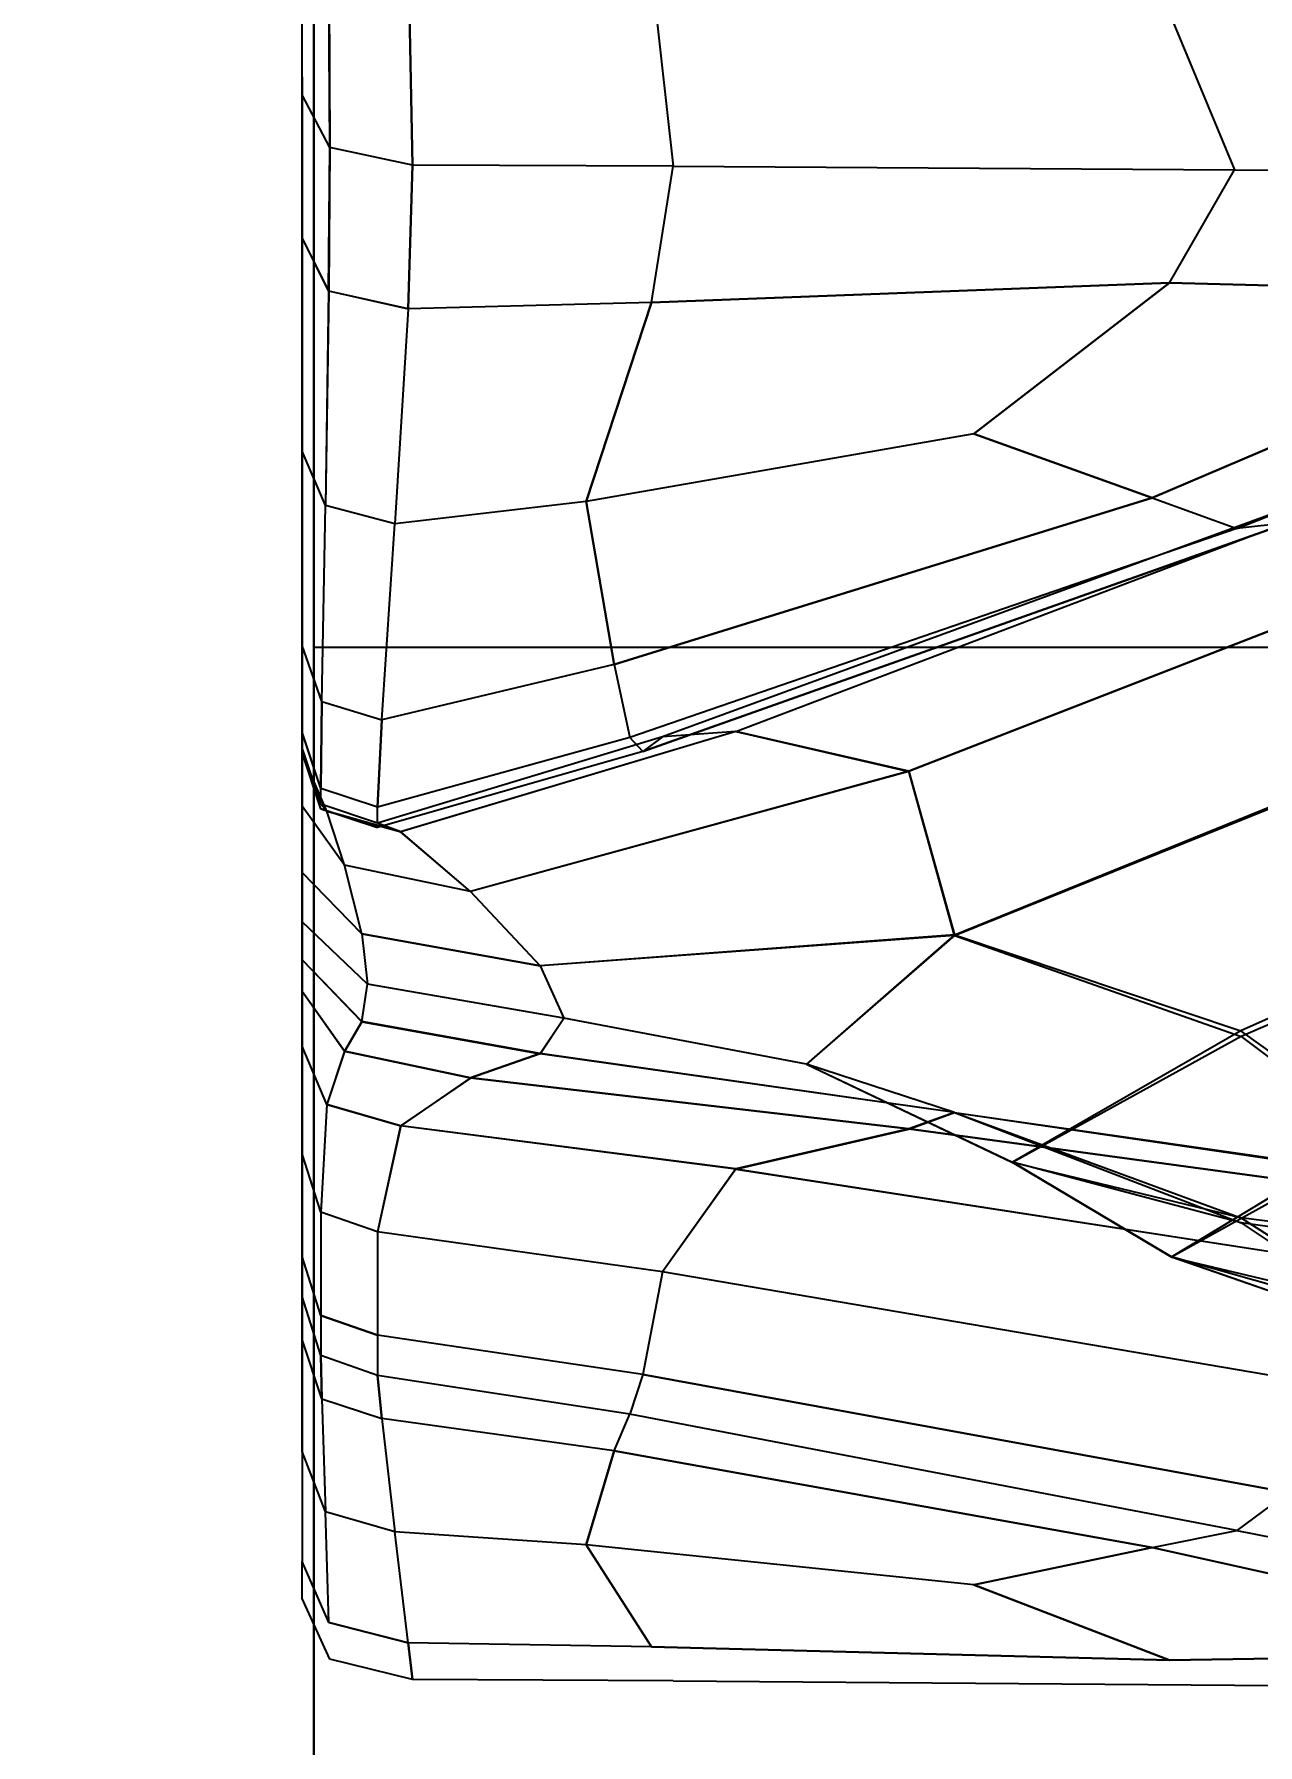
# Model space of a CAD drawing. Extents: x 11992 to 29481, y -6727 to 6811.
# Drawn here: x 12601.682 to 12603.899, y 1460.337 to 1463.438 of the extents above; entities that cross this region are included whole.
import ezdxf

# ---------------------------------------------------------------- set-up
doc = ezdxf.new("R2010")
doc.units = 0
doc.header["$MEASUREMENT"] = 0
doc.layers.get('0').update_dxf_attribs({"color": 8, "linetype": 'CONTINUOUS'})
doc.layers.add('zoylight 3编号', color=7, linetype='CONTINUOUS')
doc.styles.add('TFB MS 3mm at 1 to 25', font='arial.ttf', dxfattribs={"height": 75})

msp = doc.modelspace()

# ---------------------------------------------------------------- linework, layer by layer
for p, q in [((12602.1883, 1462.326, -1766.6945), (12602.1883, 1475.945, -1749.2247)), ((12602.1883, 1474.9379, -1732.2581), (12602.1883, 1462.326, -1714.1708)), ((12602.1883, 1474.0047, -1747.8711), (12602.1883, 1462.326, -1766.6945)), ((12602.1883, 1471.8084, -1735.7773), (12602.1883, 1452.3534, -1725.3973)), ((12602.1883, 1452.3534, -1755.4682), (12602.1883, 1471.8084, -1745.0881)), ((12602.1883, 1471.318, -1736.8455), (12602.1883, 1454.3388, -1722.1583)), ((12602.1883, 1459.3551, -1716.5148), (12602.1883, 1470.9589, -1737.9697)), ((12602.1883, 1470.735, -1739.1562), (12602.1883, 1449.5797, -1732.5586)), ((12602.1883, 1470.735, -1741.7091), (12602.1883, 1450.757, -1751.9914)), ((12602.1673, 1463.3281, -1730.2606), (12602.1673, 1464.3261, -1730.1323)), ((12602.1673, 1463.3431, -1732.2197), (12602.1673, 1463.8717, -1732.4663)), ((12602.1673, 1463.3281, -1750.6053), (12602.1673, 1463.7022, -1751.1203)), ((12602.2173, 1463.2327, -1730.2054), (12602.215, 1463.6087, -1729.6877)), ((12602.2154, 1463.6087, -1751.1783), (12602.2173, 1463.2325, -1750.6605)), ((12602.3671, 1463.2005, -1730.187), (12602.3594, 1463.5775, -1729.6683)), ((12602.3594, 1463.5775, -1751.1976), (12602.3671, 1463.2005, -1750.6789)), ((12602.8, 1463.552, -1729.6967), (12602.8396, 1463.1984, -1730.1857)), ((12602.8, 1463.552, -1751.1692), (12602.8396, 1463.1984, -1750.6802)), ((12603.7389, 1463.4752, -1729.7818), (12603.8567, 1463.1917, -1730.1819)), ((12603.7389, 1463.4752, -1751.084), (12603.8567, 1463.1917, -1750.6841)), ((12602.1673, 1462.8133, -1746.3118), (12602.1673, 1463.3951, -1747.0479)), ((12602.1673, 1462.8241, -1746.7067), (12602.1673, 1463.3684, -1746.5183)), ((12602.1673, 1462.6822, -1731.9114), (12602.1673, 1463.3684, -1734.3477)), ((12602.1673, 1463.3608, -1746.8535), (12602.1673, 1462.8515, -1747.2527)), ((12602.1673, 1463.3579, -1734.7307), (12602.1673, 1462.3294, -1732.9295)), ((12602.1673, 1463.3579, -1746.1352), (12602.1673, 1462.9562, -1744.6259)), ((12602.2173, 1463.2327, -1730.2054), (12602.1673, 1463.3281, -1730.2606)), ((12602.2173, 1463.2325, -1750.6605), (12602.1673, 1463.3281, -1750.6053)), ((12602.1673, 1463.0692, -1730.8421), (12602.1673, 1463.2957, -1730.9635)), ((12602.1673, 1462.6069, -1745.6526), (12602.1673, 1463.2699, -1745.7973)), ((12602.1673, 1463.2699, -1735.0686), (12602.1673, 1462.5203, -1735.4955)), ((12602.215, 1462.9724, -1730.79), (12602.2173, 1463.2327, -1730.2054)), ((12602.2173, 1463.2325, -1750.6605), (12602.2154, 1462.9721, -1750.0759)), ((12602.3671, 1463.2005, -1730.187), (12602.2173, 1463.2327, -1730.2054)), ((12602.3671, 1463.2005, -1750.6789), (12602.2173, 1463.2325, -1750.6605)), ((12602.3671, 1463.2005, -1750.6789), (12602.3594, 1462.9399, -1750.0933)), ((12602.3594, 1462.9399, -1730.7727), (12602.3671, 1463.2005, -1730.187)), ((12602.8396, 1463.1984, -1750.6802), (12602.3671, 1463.2005, -1750.6789)), ((12602.8396, 1463.1984, -1730.1857), (12602.3671, 1463.2005, -1730.187)), ((12602.8, 1462.9516, -1730.7363), (12602.8396, 1463.1984, -1730.1857)), ((12602.8, 1462.9516, -1750.1296), (12602.8396, 1463.1984, -1750.6802)), ((12602.8396, 1463.1984, -1750.6802), (12603.8567, 1463.1917, -1750.6841)), ((12602.8396, 1463.1984, -1730.1857), (12603.8567, 1463.1917, -1730.1819)), ((12603.7389, 1462.9872, -1750.2386), (12603.8567, 1463.1917, -1750.6841)), ((12603.7389, 1462.9872, -1730.6273), (12603.8567, 1463.1917, -1730.1819)), ((12603.8567, 1463.1917, -1750.6841), (12604.8581, 1463.1872, -1750.6867)), ((12603.8567, 1463.1917, -1730.1819), (12604.8581, 1463.1872, -1730.1792)), ((12602.1673, 1462.9562, -1736.2401), (12602.1673, 1463.1576, -1735.3701)), ((12602.1673, 1463.0096, -1735.9228), (12602.1673, 1463.0735, -1735.6438)), ((12602.1673, 1461.76, -1745.2573), (12602.1673, 1463.0735, -1745.2222)), ((12602.2154, 1462.9721, -1750.0759), (12602.1673, 1463.0692, -1750.0239)), ((12602.1673, 1463.0692, -1750.0239), (12602.1673, 1462.9135, -1748.8466)), ((12602.215, 1462.9724, -1730.79), (12602.1673, 1463.0692, -1730.8421)), ((12602.1673, 1462.003, -1745.1962), (12602.1673, 1463.0096, -1744.9431)), ((12602.1673, 1462.1327, -1734.3335), (12602.1673, 1463.0029, -1733.2009)), ((12602.215, 1462.9724, -1730.79), (12602.2092, 1462.5833, -1731.8651)), ((12602.2154, 1462.9721, -1750.0759), (12602.2092, 1462.5833, -1749.0008)), ((12602.215, 1462.9724, -1730.79), (12602.3594, 1462.9399, -1730.7727)), ((12602.3594, 1462.9399, -1750.0933), (12602.2154, 1462.9721, -1750.0759)), ((12602.8, 1462.9516, -1750.1296), (12603.7389, 1462.9872, -1750.2386)), ((12603.7389, 1462.9872, -1730.6273), (12602.8, 1462.9516, -1730.7363)), ((12603.7389, 1462.9872, -1750.2386), (12603.3846, 1462.7132, -1749.491)), ((12603.3846, 1462.7132, -1731.3749), (12603.7389, 1462.9872, -1730.6273)), ((12603.7079, 1462.5976, -1731.7103), (12604.5705, 1462.9647, -1730.6921)), ((12604.5705, 1462.9647, -1750.1738), (12603.7079, 1462.5976, -1749.1556)), ((12603.7389, 1462.9872, -1750.2386), (12604.5705, 1462.9647, -1750.1738)), ((12604.5705, 1462.9647, -1730.6921), (12603.7389, 1462.9872, -1730.6273)), ((12602.3594, 1462.9399, -1750.0933), (12602.3351, 1462.5501, -1749.0162)), ((12602.3594, 1462.9399, -1730.7727), (12602.3351, 1462.5501, -1731.8497)), ((12602.8, 1462.9516, -1730.7363), (12602.3594, 1462.9399, -1730.7727)), ((12602.8, 1462.9516, -1750.1296), (12602.3594, 1462.9399, -1750.0933)), ((12602.8, 1462.9516, -1750.1296), (12602.6818, 1462.5909, -1749.1349)), ((12602.6818, 1462.5909, -1731.731), (12602.8, 1462.9516, -1730.7363)), ((12603.861, 1462.542, -1731.8683), (12604.9272, 1462.9571, -1730.7276)), ((12603.861, 1462.542, -1748.9976), (12604.9272, 1462.9571, -1750.1382)), ((12602.1673, 1462.8634, -1744.2892), (12602.1673, 1461.3235, -1737.6578)), ((12602.1673, 1462.5203, -1735.4955), (12602.1673, 1462.8634, -1736.5767)), ((12602.1673, 1462.8133, -1746.3118), (12602.1673, 1461.9183, -1745.8486)), ((12605.0378, 1462.7917, -1748.4554), (12603.2664, 1462.1017, -1746.7784)), ((12605.0378, 1462.7907, -1732.4097), (12603.2664, 1462.1012, -1734.0866)), ((12602.9531, 1462.1741, -1747.0498), (12604.4179, 1462.7297, -1748.4642)), ((12602.9531, 1462.1741, -1733.8159), (12604.4179, 1462.7294, -1732.4015)), ((12603.3846, 1462.7132, -1749.491), (12602.6818, 1462.5909, -1749.1349)), ((12603.3846, 1462.7132, -1731.3749), (12602.6818, 1462.5909, -1731.731)), ((12603.3846, 1462.7132, -1749.491), (12603.7079, 1462.5976, -1749.1556)), ((12603.7079, 1462.5976, -1731.7103), (12603.3846, 1462.7132, -1731.3749)), ((12602.2092, 1462.5833, -1731.8651), (12602.1673, 1462.6822, -1731.9114)), ((12602.2092, 1462.5833, -1749.0008), (12602.1673, 1462.6822, -1748.9545)), ((12602.1673, 1462.3294, -1747.9365), (12602.1673, 1462.6822, -1748.9545)), ((12602.1673, 1462.1153, -1736.8046), (12602.1673, 1462.6808, -1736.9136)), ((12602.1673, 1461.9357, -1743.7659), (12602.1673, 1462.6808, -1743.9523)), ((12604.0985, 1462.6319, -1748.6516), (12602.8205, 1462.1639, -1747.4049)), ((12604.0985, 1462.6319, -1732.2142), (12602.8205, 1462.1639, -1733.4611)), ((12602.6818, 1462.5909, -1749.1349), (12602.3351, 1462.5501, -1749.0162)), ((12602.6818, 1462.5909, -1731.731), (12602.3351, 1462.5501, -1731.8497)), ((12602.7328, 1462.2953, -1732.5839), (12602.6818, 1462.5909, -1731.731)), ((12602.6818, 1462.5909, -1749.1349), (12602.7328, 1462.2953, -1748.2819)), ((12602.7328, 1462.2953, -1732.5839), (12603.7079, 1462.5976, -1731.7103)), ((12603.7079, 1462.5976, -1749.1556), (12602.7328, 1462.2953, -1748.2819)), ((12603.7079, 1462.5976, -1731.7103), (12603.861, 1462.542, -1731.8683)), ((12603.7079, 1462.5976, -1749.1556), (12603.861, 1462.542, -1748.9976)), ((12602.203, 1462.2283, -1747.9772), (12602.2092, 1462.5833, -1749.0008)), ((12602.203, 1462.2283, -1732.8888), (12602.2092, 1462.5833, -1731.8651)), ((12602.3351, 1462.5501, -1731.8497), (12602.2092, 1462.5833, -1731.8651)), ((12602.3351, 1462.5501, -1749.0162), (12602.2092, 1462.5833, -1749.0008)), ((12602.3113, 1462.1947, -1747.9906), (12602.3351, 1462.5501, -1749.0162)), ((12602.3113, 1462.1947, -1732.8752), (12602.3351, 1462.5501, -1731.8497)), ((12603.861, 1462.542, -1731.8683), (12602.7609, 1462.1629, -1732.9465)), ((12603.861, 1462.542, -1748.9976), (12602.7609, 1462.1629, -1747.9193)), ((12603.9545, 1462.5518, -1731.9895), (12602.7843, 1462.1377, -1733.134)), ((12602.7843, 1462.1377, -1747.7319), (12603.9545, 1462.5518, -1748.8765)), ((12603.9545, 1462.5518, -1748.8765), (12603.861, 1462.542, -1748.9976)), ((12603.9545, 1462.5518, -1731.9895), (12603.861, 1462.542, -1731.8683)), ((12602.1673, 1462.3034, -1736.4573), (12602.1673, 1462.5067, -1737.2001)), ((12603.3494, 1461.8053, -1734.66), (12605.0083, 1462.4791, -1733.0153)), ((12603.3494, 1461.8039, -1746.2043), (12605.0083, 1462.4726, -1747.8491)), ((12602.1673, 1461.4026, -1741.0431), (12602.1673, 1462.439, -1743.4803)), ((12602.1673, 1461.4083, -1744.1975), (12602.1673, 1462.3739, -1747.2137)), ((12602.1673, 1462.3708, -1746.4552), (12602.1673, 1462.1358, -1747.3007)), ((12602.1673, 1462.3661, -1743.0606), (12602.1673, 1462.1761, -1742.0714)), ((12602.203, 1462.2283, -1747.9772), (12602.1673, 1462.3294, -1747.9365)), ((12602.203, 1462.2283, -1732.8888), (12602.1673, 1462.3294, -1732.9295)), ((12607.1879, 1462.326, -1766.6945), (12602.1883, 1462.326, -1766.6945)), ((12607.1879, 1462.326, -1714.1708), (12602.1883, 1462.326, -1714.1708)), ((12602.1673, 1461.7028, -1735.948), (12602.1673, 1462.3034, -1736.4573)), ((12602.7328, 1462.2953, -1732.5839), (12602.3113, 1462.1947, -1732.8752)), ((12602.7328, 1462.2953, -1748.2819), (12602.3113, 1462.1947, -1747.9906)), ((12602.7328, 1462.2953, -1732.5839), (12602.7609, 1462.1629, -1732.9465)), ((12602.7328, 1462.2953, -1748.2819), (12602.7609, 1462.1629, -1747.9193)), ((12602.2011, 1462.0704, -1747.5471), (12602.203, 1462.2283, -1747.9772)), ((12602.203, 1462.2283, -1732.8888), (12602.2011, 1462.0704, -1733.3188)), ((12602.203, 1462.2283, -1747.9772), (12602.3113, 1462.1947, -1747.9906)), ((12602.203, 1462.2283, -1732.8888), (12602.3113, 1462.1947, -1732.8752)), ((12602.3037, 1462.0366, -1747.5599), (12602.3113, 1462.1947, -1747.9906)), ((12602.3113, 1462.1947, -1732.8752), (12602.3037, 1462.0366, -1733.3061)), ((12605.1113, 1462.1913, -1733.2935), (12603.8682, 1461.631, -1734.5792)), ((12602.1673, 1461.4083, -1736.6684), (12602.1673, 1462.1761, -1738.7945)), ((12602.2011, 1462.0704, -1733.3188), (12602.1673, 1462.1725, -1733.3573)), ((12602.2011, 1462.0704, -1747.5471), (12602.1673, 1462.1722, -1747.5087)), ((12602.1673, 1462.1594, -1735.0859), (12602.1673, 1461.76, -1735.6086)), ((12602.1673, 1462.1594, -1745.78), (12602.1673, 1461.8287, -1745.5558)), ((12602.8205, 1462.1639, -1733.4611), (12602.3037, 1462.0077, -1733.8766)), ((12602.8205, 1462.1639, -1747.4049), (12602.3037, 1462.0077, -1746.9893)), ((12602.7609, 1462.1629, -1732.9465), (12602.3037, 1462.0366, -1733.3061)), ((12602.7609, 1462.1629, -1747.9193), (12602.3037, 1462.0366, -1747.5599)), ((12602.9531, 1462.1741, -1733.8159), (12602.3456, 1461.992, -1734.2881)), ((12602.9531, 1462.1741, -1747.0498), (12602.3461, 1461.992, -1746.5776)), ((12602.7843, 1462.1377, -1733.134), (12602.7609, 1462.1629, -1732.9465)), ((12602.7843, 1462.1377, -1747.7319), (12602.7609, 1462.1629, -1747.9193)), ((12602.8205, 1462.1639, -1733.4611), (12602.7843, 1462.1377, -1733.134)), ((12602.8205, 1462.1639, -1747.4049), (12602.7843, 1462.1377, -1747.7319)), ((12602.9531, 1462.1741, -1747.0498), (12602.8205, 1462.1639, -1747.4049)), ((12602.9531, 1462.1741, -1733.8159), (12602.8205, 1462.1639, -1733.4611)), ((12602.9531, 1462.1741, -1733.8159), (12603.2664, 1462.1012, -1734.0866)), ((12603.2664, 1462.1017, -1746.7784), (12602.9531, 1462.1741, -1747.0498)), ((12605.1117, 1462.1596, -1747.5714), (12603.8691, 1461.6208, -1746.2861)), ((12602.2011, 1462.0418, -1733.8884), (12602.1673, 1462.1439, -1733.9237)), ((12602.2011, 1462.0418, -1746.9775), (12602.1673, 1462.1439, -1746.9422)), ((12602.1673, 1462.1439, -1733.9237), (12602.1673, 1462.1358, -1733.5652)), ((12602.2011, 1462.0337, -1747.338), (12602.1673, 1462.1358, -1747.3007)), ((12602.2011, 1462.0337, -1733.5279), (12602.1673, 1462.1358, -1733.5652)), ((12602.1673, 1462.0385, -1746.171), (12602.1673, 1462.1327, -1746.5325)), ((12602.2116, 1462.0294, -1746.5658), (12602.1673, 1462.1327, -1746.5325)), ((12602.2116, 1462.0294, -1734.3001), (12602.1673, 1462.1327, -1734.3335)), ((12602.7843, 1462.1377, -1733.134), (12602.3037, 1461.9996, -1733.5155)), ((12602.7843, 1462.1377, -1747.7319), (12602.3037, 1461.9996, -1747.3504)), ((12603.2664, 1462.1017, -1746.7784), (12602.4725, 1461.8835, -1746.2166)), ((12603.2664, 1462.1012, -1734.0866), (12602.4725, 1461.8835, -1734.6487)), ((12603.3494, 1461.8039, -1746.2043), (12603.2664, 1462.1017, -1746.7784)), ((12603.2664, 1462.1012, -1734.0866), (12603.3494, 1461.8053, -1734.66)), ((12602.1673, 1461.8287, -1735.3101), (12602.1673, 1462.0707, -1735.375)), ((12602.2011, 1462.0418, -1746.9775), (12602.2011, 1462.0704, -1747.5471)), ((12602.2011, 1462.0418, -1733.8884), (12602.2011, 1462.0704, -1733.3188)), ((12602.3037, 1462.0366, -1733.3061), (12602.2011, 1462.0704, -1733.3188)), ((12602.3037, 1462.0366, -1747.5599), (12602.2011, 1462.0704, -1747.5471)), ((12602.1673, 1462.0387, -1734.6949), (12602.1673, 1461.9183, -1735.0174)), ((12602.2436, 1461.9314, -1734.6626), (12602.1673, 1462.0387, -1734.6949)), ((12602.2436, 1461.9314, -1746.2032), (12602.1673, 1462.0385, -1746.171)), ((12602.3037, 1462.0077, -1733.8766), (12602.2011, 1462.0418, -1733.8884)), ((12602.3037, 1462.0077, -1746.9893), (12602.2011, 1462.0418, -1746.9775)), ((12602.2116, 1462.0294, -1746.5658), (12602.2011, 1462.0418, -1746.9775)), ((12602.2116, 1462.0294, -1734.3001), (12602.2011, 1462.0418, -1733.8884)), ((12602.3037, 1461.9996, -1733.5155), (12602.2011, 1462.0337, -1733.5279)), ((12602.2011, 1462.0337, -1747.338), (12602.3037, 1461.9996, -1747.3504)), ((12602.3037, 1462.0077, -1733.8766), (12602.3037, 1462.0366, -1733.3061)), ((12602.3037, 1462.0077, -1746.9893), (12602.3037, 1462.0366, -1747.5599)), ((12602.2436, 1461.9314, -1746.2032), (12602.2116, 1462.0294, -1746.5658)), ((12602.2116, 1462.0294, -1746.5658), (12602.3461, 1461.992, -1746.5776)), ((12602.2436, 1461.9314, -1734.6626), (12602.2116, 1462.0294, -1734.3001)), ((12602.3456, 1461.992, -1734.2881), (12602.2116, 1462.0294, -1734.3001)), ((12602.3461, 1461.992, -1746.5776), (12602.3037, 1462.0077, -1746.9893)), ((12602.3456, 1461.992, -1734.2881), (12602.3037, 1462.0077, -1733.8766)), ((12602.1673, 1461.9896, -1739.8412), (12602.1673, 1461.9896, -1741.0246)), ((12602.4725, 1461.8835, -1734.6487), (12602.3456, 1461.992, -1734.2881)), ((12602.4725, 1461.8835, -1746.2166), (12602.3461, 1461.992, -1746.5776)), ((12602.1673, 1461.1227, -1738.7026), (12602.1673, 1461.9274, -1740.433)), ((12602.275, 1461.8072, -1734.9859), (12602.1673, 1461.9183, -1735.0174)), ((12602.275, 1461.8072, -1745.8797), (12602.1673, 1461.9183, -1745.8486)), ((12602.4725, 1461.8835, -1746.2166), (12602.2436, 1461.9314, -1746.2032)), ((12602.275, 1461.8072, -1734.9859), (12602.2436, 1461.9314, -1734.6626)), ((12602.275, 1461.8072, -1745.8797), (12602.2436, 1461.9314, -1746.2032)), ((12602.4725, 1461.8835, -1734.6487), (12602.2436, 1461.9314, -1734.6626)), ((12602.5988, 1461.749, -1745.8952), (12602.4725, 1461.8835, -1746.2166)), ((12602.5988, 1461.749, -1734.9696), (12602.4725, 1461.8835, -1734.6487)), ((12602.1673, 1461.6558, -1736.7161), (12602.1673, 1461.8661, -1737.2912)), ((12602.1673, 1461.6036, -1736.308), (12602.1673, 1461.8487, -1736.3603)), ((12602.2855, 1461.7157, -1735.2798), (12602.1673, 1461.8287, -1735.3101)), ((12602.2855, 1461.7157, -1745.5858), (12602.1673, 1461.8287, -1745.5558)), ((12602.5988, 1461.749, -1745.8952), (12602.275, 1461.8072, -1745.8797)), ((12602.275, 1461.8072, -1734.9859), (12602.5988, 1461.749, -1734.9696)), ((12602.275, 1461.8072, -1734.9859), (12602.2855, 1461.7157, -1735.2798)), ((12602.275, 1461.8072, -1745.8797), (12602.2855, 1461.7157, -1745.5858)), ((12603.3494, 1461.8053, -1734.66), (12602.5988, 1461.749, -1734.9696)), ((12603.3494, 1461.8039, -1746.2043), (12602.5988, 1461.749, -1745.8952)), ((12603.3494, 1461.8053, -1734.66), (12603.0814, 1461.5709, -1735.2402)), ((12603.3494, 1461.8039, -1746.2043), (12603.0814, 1461.5705, -1745.624)), ((12603.3494, 1461.8053, -1734.66), (12603.8682, 1461.631, -1734.5792)), ((12603.3494, 1461.8039, -1746.2043), (12603.8691, 1461.6208, -1746.2861)), ((12602.275, 1461.6477, -1745.2857), (12602.1673, 1461.76, -1745.2573)), ((12602.275, 1461.648, -1735.58), (12602.1673, 1461.76, -1735.6086)), ((12602.5988, 1461.749, -1745.8952), (12602.6413, 1461.6539, -1745.602)), ((12602.5988, 1461.749, -1734.9696), (12602.6413, 1461.6544, -1735.2629)), ((12602.2436, 1461.5938, -1744.9435), (12602.1673, 1461.7028, -1744.9179)), ((12602.2436, 1461.5941, -1735.9223), (12602.1673, 1461.7028, -1735.948)), ((12602.1673, 1461.7028, -1744.9179), (12602.1673, 1461.6036, -1744.5579)), ((12602.275, 1461.6477, -1745.2857), (12602.2855, 1461.7157, -1745.5858)), ((12602.275, 1461.648, -1735.58), (12602.2855, 1461.7157, -1735.2798)), ((12602.6413, 1461.6544, -1735.2629), (12602.2855, 1461.7157, -1735.2798)), ((12602.6413, 1461.6539, -1745.602), (12602.2855, 1461.7157, -1745.5858)), ((12602.1673, 1461.0719, -1737.6222), (12602.1673, 1461.6558, -1736.7161)), ((12602.275, 1461.648, -1735.58), (12602.2436, 1461.5941, -1735.9223)), ((12602.275, 1461.6477, -1745.2857), (12602.2436, 1461.5938, -1744.9435)), ((12602.5988, 1461.59, -1735.5642), (12602.275, 1461.648, -1735.58)), ((12602.275, 1461.6477, -1745.2857), (12602.5988, 1461.5893, -1745.3008)), ((12602.5988, 1461.59, -1735.5642), (12602.6413, 1461.6544, -1735.2629)), ((12602.5988, 1461.5893, -1745.3008), (12602.6413, 1461.6539, -1745.602)), ((12603.0814, 1461.5709, -1735.2402), (12602.6413, 1461.6544, -1735.2629)), ((12603.0814, 1461.5705, -1745.624), (12602.6413, 1461.6539, -1745.602)), ((12603.8682, 1461.631, -1734.5792), (12603.4543, 1461.3933, -1735.1928)), ((12604.1204, 1461.4498, -1734.5709), (12603.8682, 1461.631, -1734.5792)), ((12602.2116, 1461.4975, -1736.2853), (12602.1673, 1461.6036, -1736.308)), ((12602.2116, 1461.4975, -1744.5806), (12602.1673, 1461.6036, -1744.5579)), ((12603.8691, 1461.6208, -1746.2861), (12603.4543, 1461.3928, -1745.6718)), ((12603.8691, 1461.6208, -1746.2861), (12604.1214, 1461.4303, -1746.2957)), ((12602.2436, 1461.5941, -1735.9223), (12602.2116, 1461.4975, -1736.2853)), ((12602.2436, 1461.5938, -1744.9435), (12602.2116, 1461.4975, -1744.5806)), ((12602.4725, 1461.5459, -1735.91), (12602.2436, 1461.5941, -1735.9223)), ((12602.4725, 1461.5454, -1744.9554), (12602.2436, 1461.5938, -1744.9435)), ((12602.5988, 1461.59, -1735.5642), (12602.4725, 1461.5459, -1735.91)), ((12602.5988, 1461.5893, -1745.3008), (12602.4725, 1461.5454, -1744.9554)), ((12603.3494, 1461.4832, -1735.8595), (12602.5988, 1461.59, -1735.5642)), ((12603.3494, 1461.4834, -1745.0043), (12602.5988, 1461.5893, -1745.3008)), ((12603.0814, 1461.5709, -1735.2402), (12603.4543, 1461.3933, -1735.1928)), ((12603.3494, 1461.4832, -1735.8595), (12603.0814, 1461.5709, -1735.2402)), ((12603.0814, 1461.5705, -1745.624), (12603.4543, 1461.3928, -1745.6718)), ((12603.3494, 1461.4834, -1745.0043), (12603.0814, 1461.5705, -1745.624)), ((12602.4725, 1461.5454, -1744.9554), (12602.3456, 1461.4591, -1744.589)), ((12602.4725, 1461.5459, -1735.91), (12602.3461, 1461.4591, -1736.2768)), ((12603.2664, 1461.4536, -1736.5055), (12602.4725, 1461.5459, -1735.91)), ((12603.2664, 1461.4529, -1744.3598), (12602.4725, 1461.5454, -1744.9554)), ((12602.2116, 1461.4975, -1736.2853), (12602.2011, 1461.3023, -1736.648)), ((12602.2116, 1461.4975, -1744.5806), (12602.2011, 1461.3023, -1744.218)), ((12602.3456, 1461.4591, -1744.589), (12602.2116, 1461.4975, -1744.5806)), ((12602.2116, 1461.4975, -1736.2853), (12602.3461, 1461.4591, -1736.2768)), ((12603.2664, 1461.4529, -1744.3598), (12603.3494, 1461.4834, -1745.0043)), ((12603.3494, 1461.4832, -1735.8595), (12603.2664, 1461.4536, -1736.5055)), ((12603.3494, 1461.4834, -1745.0043), (12605.0083, 1461.2443, -1743.2432)), ((12603.3494, 1461.4834, -1745.0043), (12603.8686, 1461.292, -1745.0215)), ((12603.3494, 1461.4832, -1735.8595), (12603.8691, 1461.2834, -1735.8387)), ((12603.3494, 1461.4832, -1735.8595), (12605.0083, 1461.2395, -1737.6183)), ((12602.3456, 1461.4591, -1744.589), (12602.3037, 1461.267, -1744.2248)), ((12602.3461, 1461.4591, -1736.2768), (12602.3037, 1461.267, -1736.6412)), ((12602.9531, 1461.3807, -1744.089), (12602.3456, 1461.4591, -1744.589)), ((12602.9531, 1461.3809, -1736.7767), (12602.3461, 1461.4591, -1736.2768)), ((12603.2664, 1461.4536, -1736.5055), (12602.9531, 1461.3809, -1736.7767)), ((12602.9531, 1461.3807, -1744.089), (12603.2664, 1461.4529, -1744.3598)), ((12605.0378, 1461.2128, -1738.3029), (12603.2664, 1461.4536, -1736.5055)), ((12605.0378, 1461.2114, -1742.5628), (12603.2664, 1461.4529, -1744.3598)), ((12603.7427, 1461.2214, -1735.147), (12604.1204, 1461.4498, -1734.5709)), ((12604.1214, 1461.4303, -1746.2957), (12603.7427, 1461.2212, -1745.7181)), ((12602.2011, 1461.3023, -1736.648), (12602.1673, 1461.4083, -1736.6684)), ((12602.2011, 1461.3023, -1744.218), (12602.1673, 1461.4083, -1744.1975)), ((12602.1673, 1461.4026, -1741.0431), (12602.1673, 1460.669, -1739.8)), ((12602.9531, 1461.3809, -1736.7767), (12602.8205, 1461.1945, -1737.0791)), ((12602.9531, 1461.3807, -1744.089), (12602.8205, 1461.1945, -1743.7868)), ((12602.9531, 1461.3809, -1736.7767), (12604.4179, 1461.1547, -1738.2795)), ((12602.9531, 1461.3807, -1744.089), (12604.4179, 1461.1544, -1742.5864)), ((12603.8691, 1461.2834, -1735.8387), (12603.4543, 1461.3933, -1735.1928)), ((12603.7427, 1461.2214, -1735.147), (12603.4543, 1461.3933, -1735.1928)), ((12603.8686, 1461.292, -1745.0215), (12603.4543, 1461.3928, -1745.6718)), ((12603.7427, 1461.2212, -1745.7181), (12603.4543, 1461.3928, -1745.6718)), ((12602.1673, 1461.3235, -1743.2081), (12602.1673, 1461.2221, -1743.891)), ((12602.3037, 1461.267, -1736.6412), (12602.2011, 1461.3023, -1736.648)), ((12602.2011, 1461.3023, -1736.648), (12602.2011, 1461.0424, -1737.1556)), ((12602.3037, 1461.267, -1744.2248), (12602.2011, 1461.3023, -1744.218)), ((12602.2011, 1461.3023, -1744.218), (12602.2011, 1461.0424, -1743.7103)), ((12605.1117, 1461.1344, -1743.6279), (12603.8686, 1461.292, -1745.0215)), ((12604.1204, 1461.1311, -1745.105), (12603.8686, 1461.292, -1745.0215)), ((12602.3037, 1461.267, -1736.6412), (12602.3037, 1461.0066, -1737.1497)), ((12602.8205, 1461.1945, -1737.0791), (12602.3037, 1461.267, -1736.6412)), ((12602.8205, 1461.1945, -1743.7868), (12602.3037, 1461.267, -1744.2248)), ((12602.3037, 1461.267, -1744.2248), (12602.3037, 1461.0066, -1743.7162)), ((12605.1117, 1461.1075, -1737.2212), (12603.8691, 1461.2834, -1735.8387)), ((12603.8691, 1461.2834, -1735.8387), (12604.1214, 1461.1137, -1735.7518)), ((12602.1673, 1461.2221, -1736.9749), (12602.1673, 1461.1499, -1737.1733)), ((12602.2011, 1461.1151, -1743.9098), (12602.1673, 1461.2221, -1743.891)), ((12602.2011, 1461.1151, -1736.9561), (12602.1673, 1461.2221, -1736.9749)), ((12603.9292, 1461.1563, -1735.1295), (12603.7427, 1461.2214, -1735.147)), ((12604.1214, 1461.1137, -1735.7518), (12603.7427, 1461.2214, -1735.147)), ((12603.9292, 1461.1561, -1745.7354), (12603.7427, 1461.2212, -1745.7181)), ((12603.7427, 1461.2212, -1745.7181), (12604.1204, 1461.1311, -1745.105)), ((12602.8205, 1461.1945, -1743.7868), (12602.7843, 1461.008, -1743.5166)), ((12602.8205, 1461.1945, -1737.0791), (12602.7843, 1461.008, -1737.3493)), ((12604.0985, 1460.9763, -1738.3929), (12602.8205, 1461.1945, -1737.0791)), ((12604.0985, 1460.9763, -1742.473), (12602.8205, 1461.1945, -1743.7868)), ((12602.2011, 1461.0424, -1737.1556), (12602.1673, 1461.1499, -1737.1733)), ((12602.2011, 1461.0424, -1743.7103), (12602.1673, 1461.1499, -1743.6926)), ((12602.1673, 1460.9258, -1741.058), (12602.1673, 1461.1227, -1742.1633)), ((12602.3037, 1461.0793, -1743.916), (12602.2011, 1461.1151, -1743.9098)), ((12602.2011, 1461.1151, -1736.9561), (12602.3037, 1461.0793, -1736.9499)), ((12602.1673, 1460.8686, -1742.1855), (12602.1673, 1461.0719, -1743.2437)), ((12602.203, 1460.9639, -1737.607), (12602.1673, 1461.0719, -1737.6222)), ((12602.203, 1460.9639, -1743.2589), (12602.1673, 1461.0719, -1743.2437)), ((12602.7843, 1461.008, -1743.5166), (12602.3037, 1461.0793, -1743.916)), ((12602.7843, 1461.008, -1737.3493), (12602.3037, 1461.0793, -1736.9499)), ((12602.2011, 1461.0424, -1737.1556), (12602.203, 1460.9639, -1737.607)), ((12602.3037, 1461.0066, -1743.7162), (12602.2011, 1461.0424, -1743.7103)), ((12602.203, 1460.9639, -1743.2589), (12602.2011, 1461.0424, -1743.7103)), ((12602.3037, 1461.0066, -1737.1497), (12602.2011, 1461.0424, -1737.1556)), ((12602.7609, 1460.9363, -1743.3417), (12602.3037, 1461.0066, -1743.7162)), ((12602.3113, 1460.9282, -1743.264), (12602.3037, 1461.0066, -1743.7162)), ((12602.7609, 1460.9363, -1737.5242), (12602.3037, 1461.0066, -1737.1497)), ((12602.3037, 1461.0066, -1737.1497), (12602.3113, 1460.9282, -1737.6019)), ((12602.7843, 1461.008, -1743.5166), (12602.7609, 1460.9363, -1743.3417)), ((12602.7843, 1461.008, -1737.3493), (12602.7609, 1460.9363, -1737.5242)), ((12603.9545, 1460.7944, -1742.3184), (12602.7843, 1461.008, -1743.5166)), ((12602.7843, 1461.008, -1737.3493), (12603.9545, 1460.7944, -1738.5475)), ((12602.203, 1460.9639, -1737.607), (12602.3113, 1460.9282, -1737.6019)), ((12602.203, 1460.9639, -1737.607), (12602.2092, 1460.7594, -1738.6709)), ((12602.203, 1460.9639, -1743.2589), (12602.2092, 1460.7594, -1742.195)), ((12602.203, 1460.9639, -1743.2589), (12602.3113, 1460.9282, -1743.264)), ((12602.7328, 1460.8698, -1742.9615), (12602.3113, 1460.9282, -1743.264)), ((12602.3113, 1460.9282, -1737.6019), (12602.3351, 1460.7231, -1738.6676)), ((12602.3113, 1460.9282, -1743.264), (12602.3351, 1460.7231, -1742.1982)), ((12602.7328, 1460.8698, -1737.9045), (12602.3113, 1460.9282, -1737.6019)), ((12602.7328, 1460.8698, -1742.9615), (12602.7609, 1460.9363, -1743.3417)), ((12602.7328, 1460.8698, -1737.9045), (12602.7609, 1460.9363, -1737.5242)), ((12603.861, 1460.7255, -1742.2183), (12602.7609, 1460.9363, -1743.3417)), ((12603.861, 1460.7255, -1738.6476), (12602.7609, 1460.9363, -1737.5242)), ((12602.2092, 1460.7594, -1738.6709), (12602.1673, 1460.8686, -1738.6803)), ((12602.2092, 1460.7594, -1742.195), (12602.1673, 1460.8686, -1742.1855)), ((12602.7328, 1460.8698, -1742.9615), (12602.6818, 1460.6993, -1742.075)), ((12602.6818, 1460.6993, -1738.7908), (12602.7328, 1460.8698, -1737.9045)), ((12602.7328, 1460.8698, -1742.9615), (12603.7079, 1460.6945, -1742.0537)), ((12603.7079, 1460.6945, -1738.8122), (12602.7328, 1460.8698, -1737.9045)), ((12603.9545, 1460.7944, -1738.5475), (12603.861, 1460.7255, -1738.6476)), ((12603.9545, 1460.7944, -1742.3184), (12603.861, 1460.7255, -1742.2183)), ((12602.2154, 1460.5589, -1739.7965), (12602.2092, 1460.7594, -1738.6709)), ((12602.3351, 1460.7231, -1738.6676), (12602.2092, 1460.7594, -1738.6709)), ((12602.2154, 1460.5589, -1741.0694), (12602.2092, 1460.7594, -1742.195)), ((12602.3351, 1460.7231, -1742.1982), (12602.2092, 1460.7594, -1742.195)), ((12602.3594, 1460.5221, -1739.7953), (12602.3351, 1460.7231, -1738.6676)), ((12602.6818, 1460.6993, -1742.075), (12602.3351, 1460.7231, -1742.1982)), ((12602.6818, 1460.6993, -1738.7908), (12602.3351, 1460.7231, -1738.6676)), ((12602.3594, 1460.5221, -1741.0706), (12602.3351, 1460.7231, -1742.1982)), ((12602.8, 1460.5143, -1739.8328), (12602.6818, 1460.6993, -1738.7908)), ((12603.3846, 1460.627, -1741.7055), (12602.6818, 1460.6993, -1742.075)), ((12603.3846, 1460.627, -1739.1604), (12602.6818, 1460.6993, -1738.7908)), ((12602.6818, 1460.6993, -1742.075), (12602.8, 1460.5143, -1741.0332)), ((12603.7079, 1460.6945, -1742.0537), (12603.861, 1460.7255, -1742.2183)), ((12603.7079, 1460.6945, -1738.8122), (12603.861, 1460.7255, -1738.6476)), ((12603.861, 1460.7255, -1742.2183), (12604.9272, 1460.5145, -1741.023)), ((12603.861, 1460.7255, -1738.6476), (12604.9272, 1460.5145, -1739.8429)), ((12602.1673, 1460.6025, -1740.433), (12602.1673, 1460.669, -1741.066)), ((12602.2154, 1460.5589, -1739.7965), (12602.1673, 1460.669, -1739.8)), ((12602.2154, 1460.5589, -1741.0694), (12602.1673, 1460.669, -1741.066)), ((12603.7079, 1460.6945, -1742.0537), (12603.3846, 1460.627, -1741.7055)), ((12603.3846, 1460.627, -1739.1604), (12603.7079, 1460.6945, -1738.8122)), ((12603.7079, 1460.6945, -1742.0537), (12604.5705, 1460.5033, -1740.9884)), ((12604.5705, 1460.5033, -1739.8775), (12603.7079, 1460.6945, -1738.8122)), ((12603.7389, 1460.4904, -1739.9449), (12603.3846, 1460.627, -1739.1604)), ((12603.3846, 1460.627, -1741.7055), (12603.7389, 1460.4904, -1740.921)), ((12602.2173, 1460.4921, -1740.433), (12602.1673, 1460.6025, -1740.433)), ((12602.3594, 1460.5221, -1739.7953), (12602.2154, 1460.5589, -1739.7965)), ((12602.2154, 1460.5589, -1741.0694), (12602.3594, 1460.5221, -1741.0706)), ((12602.2154, 1460.5589, -1741.0694), (12602.2154, 1460.5589, -1739.7965)), ((12602.8, 1460.5143, -1739.8328), (12602.3594, 1460.5221, -1739.7953)), ((12602.3594, 1460.5221, -1741.0706), (12602.3671, 1460.4554, -1740.433)), ((12602.8, 1460.5143, -1741.0332), (12602.3594, 1460.5221, -1741.0706)), ((12602.3671, 1460.4554, -1740.433), (12602.3594, 1460.5221, -1739.7953)), ((12602.8, 1460.5143, -1739.8328), (12603.7389, 1460.4904, -1739.9449)), ((12603.7389, 1460.4904, -1740.921), (12602.8, 1460.5143, -1741.0332)), ((12602.8, 1460.5143, -1741.0332), (12602.8, 1460.5143, -1739.8328)), ((12602.3671, 1460.4554, -1740.433), (12602.2173, 1460.4921, -1740.433)), ((12603.7389, 1460.4904, -1739.9449), (12604.5705, 1460.5033, -1739.8775)), ((12604.5705, 1460.5033, -1740.9884), (12603.7389, 1460.4904, -1740.921)), ((12603.7389, 1460.4904, -1740.921), (12603.7389, 1460.4904, -1739.9449)), ((12602.8396, 1460.4528, -1740.433), (12602.3671, 1460.4554, -1740.433)), ((12602.8396, 1460.4528, -1740.433), (12603.8567, 1460.4451, -1740.4329)), ((12603.8567, 1460.4451, -1740.4329), (12604.8581, 1460.4397, -1740.4329))]:
    msp.add_line(p, q)

# ---------------------------------------------------------------- texts
at = {"layer": 'zoylight 3编号', "insert": (12454.958, 1533.6001, -2440.428), "char_height": 75, "width": 206.137453, "attachment_point": 1, "style": 'TFB MS 3mm at 1 to 25'}
msp.add_mtext('{\\fSimHei|b0|i0|c134|p49;\\W0.95494; \\W1;L2W}', dxfattribs=at)

doc.saveas('drawing.dxf')
